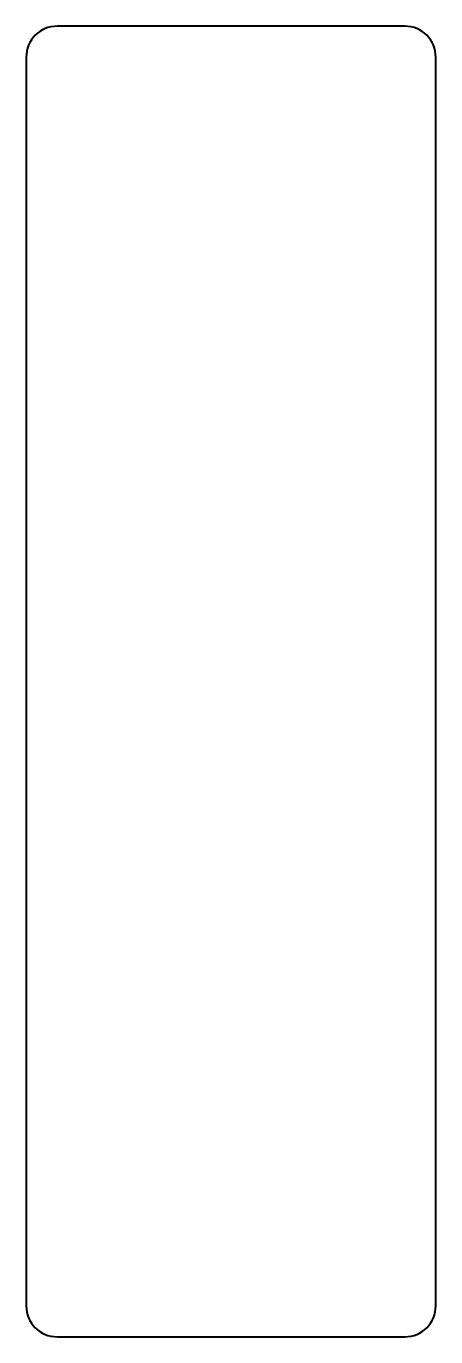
# Model space of a CAD drawing. Header units: millimetres. Extents: x -3.3 to 3.3, y -10.6 to 10.6.
import ezdxf

# ---------------------------------------------------------------- set-up
doc = ezdxf.new("R2010")
doc.units = ezdxf.units.MM
doc.linetypes.add('K5LT_BASIC', pattern=[0])

msp = doc.modelspace()

# ---------------------------------------------------------------- linework, layer by layer
at = {"color": 150, "linetype": 'K5LT_BASIC', "lineweight": 40, "true_color": 0x0080ff}
for p, q in [((2.8, 10.55), (-2.8, 10.55)), ((-3.3, 10.05), (-3.3, -10.05)), ((3.3, -10.05), (3.3, 10.05)), ((-2.8, -10.55), (2.8, -10.55))]:
    msp.add_line(p, q, dxfattribs=at)
for centre, start, end in [((-2.8, 10.05), 90, 180), ((2.8, 10.05), 0, 90), ((-2.8, -10.05), 180, 270), ((2.8, -10.05), 270, 0)]:
    msp.add_arc(centre, 0.5, start, end, dxfattribs=at)

doc.saveas('drawing.dxf')
